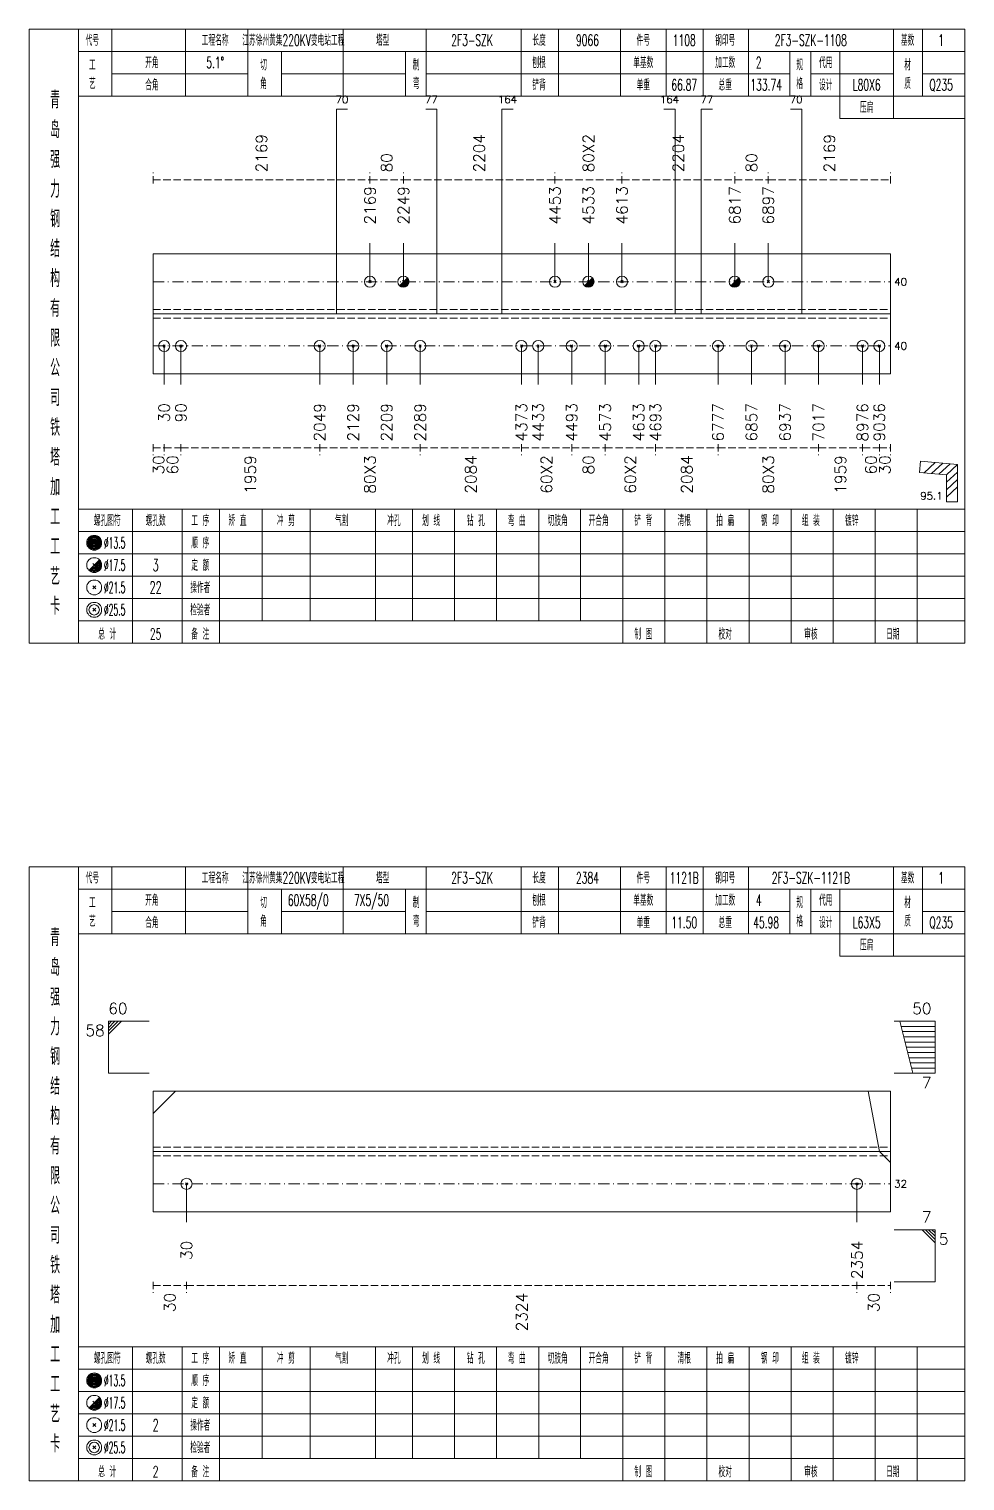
# Model space of a CAD drawing. Extents: x 0 to 4623, y -1159 to 4890.
# Drawn here: x 2191.6 to 2443, y -933.5 to -543.5 of the extents above; entities that cross this region are included whole.
import ezdxf
from ezdxf.enums import TextEntityAlignment as Align

# ---------------------------------------------------------------- set-up
doc = ezdxf.new("R2010")
doc.units = 0
doc.header["$MEASUREMENT"] = 0
doc.linetypes.add('一点画线', pattern=[5.2, 3, -1, 0.2, -1])
doc.linetypes.add('虚线', pattern=[2.75, 2, -0.75])
doc.layers.get('0').update_dxf_attribs({"linetype": 'CONTINUOUS', "lineweight": 25})
for name, color, linetype, lineweight in [('1', 7, 'CONTINUOUS', 25), ('2', 7, 'CONTINUOUS', 25), ('4', 7, 'CONTINUOUS', 25), ('5', 7, 'CONTINUOUS', 25)]:
    doc.layers.add(name, color=color, linetype=linetype, lineweight=lineweight)
doc.styles.get("Standard").update_dxf_attribs({"font": 'simplex.shx', "width": 0.7, "height": 3, "bigfont": 'gbhzfs.shx'})

# ---------------------------------------------------------------- blocks, each defined once
blk = doc.blocks.new('孔21.5')
at = {"layer": '5', "color": 7, "linetype": 'Continuous', "lineweight": 13}
for p, q in [((-0.2, -0.2), (0.2, 0.2)), ((-0.2, 0.2), (0.2, -0.2))]:
    blk.add_line(p, q, dxfattribs=at)
blk.add_circle((0, 0), 1, dxfattribs=at)
blk = doc.blocks.new('孔17.5')
at = {"layer": '5', "color": 7, "linetype": 'Continuous', "lineweight": 13}
for p, q in [((-0.707, -0.707), (0.707, 0.707)), ((-0.2, 0.2), (0.2, -0.2))]:
    blk.add_line(p, q, dxfattribs=at)
blk.add_circle((0, 0), 1, dxfattribs=at)
for radius in [0.9, 0.8, 0.7, 0.6, 0.5, 0.4, 0.3, 0.2, 0.1]:
    blk.add_arc((0, 0), radius, 225, 45, dxfattribs=at)

msp = doc.modelspace()

# ---------------------------------------------------------------- linework, layer by layer
at = {"color": 8, "linetype": '虚线', "lineweight": 9}
for p, q in [((2224.909, -585.011), (2224.909, -582.011)), ((2224.909, -584.011), (2283.182, -584.011)), ((2283.182, -585.011), (2283.182, -582.011)), ((2283.182, -585.011), (2283.182, -582.011)), ((2283.182, -584.011), (2292.182, -584.011)), ((2292.182, -585.011), (2292.182, -582.011)), ((2292.182, -585.011), (2292.182, -582.011)), ((2292.182, -584.011), (2332.878, -584.011)), ((2332.878, -585.011), (2332.878, -582.011)), ((2332.878, -585.011), (2332.878, -582.011)), ((2332.878, -584.011), (2350.878, -584.011)), ((2350.878, -585.011), (2350.878, -582.011)), ((2350.878, -585.011), (2350.878, -582.011)), ((2350.878, -584.011), (2381.184, -584.011)), ((2381.184, -585.011), (2381.184, -582.011)), ((2381.184, -585.011), (2381.184, -582.011)), ((2381.184, -584.011), (2390.184, -584.011)), ((2390.184, -585.011), (2390.184, -582.011)), ((2390.184, -585.011), (2390.184, -582.011)), ((2390.184, -584.011), (2423.009, -584.011)), ((2423.009, -585.011), (2423.009, -582.011)), ((2224.909, -655.011), (2224.909, -658.011)), ((2227.909, -655.011), (2227.909, -658.011)), ((2227.909, -655.011), (2227.909, -658.011)), ((2232.409, -655.011), (2232.409, -658.011)), ((2232.409, -655.011), (2232.409, -658.011)), ((2269.682, -655.011), (2269.682, -658.011)), ((2269.682, -655.011), (2269.682, -658.011)), ((2296.682, -655.011), (2296.682, -658.011)), ((2296.682, -655.011), (2296.682, -658.011)), ((2323.878, -655.011), (2323.878, -658.011)), ((2323.878, -655.011), (2323.878, -658.011)), ((2337.378, -655.011), (2337.378, -658.011)), ((2337.378, -655.011), (2337.378, -658.011)), ((2346.378, -655.011), (2346.378, -658.011)), ((2346.378, -655.011), (2346.378, -658.011)), ((2359.878, -655.011), (2359.878, -658.011)), ((2359.878, -655.011), (2359.878, -658.011)), ((2376.684, -655.011), (2376.684, -658.011)), ((2376.684, -655.011), (2376.684, -658.011)), ((2403.684, -655.011), (2403.684, -658.011)), ((2403.684, -655.011), (2403.684, -658.011)), ((2415.509, -655.011), (2415.509, -658.011)), ((2415.509, -655.011), (2415.509, -658.011)), ((2420.009, -655.011), (2420.009, -658.011)), ((2420.009, -655.011), (2420.009, -658.011)), ((2423.009, -655.011), (2423.009, -658.011)), ((2224.909, -656.011), (2227.909, -656.011)), ((2227.909, -656.011), (2232.409, -656.011)), ((2232.409, -656.011), (2269.682, -656.011)), ((2269.682, -656.011), (2296.682, -656.011)), ((2296.682, -656.011), (2323.878, -656.011)), ((2323.878, -656.011), (2337.378, -656.011)), ((2337.378, -656.011), (2346.378, -656.011)), ((2346.378, -656.011), (2359.878, -656.011)), ((2359.878, -656.011), (2376.684, -656.011)), ((2376.684, -656.011), (2403.684, -656.011)), ((2403.684, -656.011), (2415.509, -656.011)), ((2415.509, -656.011), (2420.009, -656.011)), ((2420.009, -656.011), (2423.009, -656.011)), ((2224.909, -880.011), (2224.909, -883.011)), ((2224.909, -881.011), (2233.909, -881.011)), ((2233.909, -880.011), (2233.909, -883.011)), ((2233.909, -880.011), (2233.909, -883.011)), ((2233.909, -881.011), (2414.009, -881.011)), ((2414.009, -880.011), (2414.009, -883.011)), ((2414.009, -880.011), (2414.009, -883.011)), ((2414.009, -881.011), (2423.009, -881.011)), ((2423.009, -880.011), (2423.009, -883.011))]:
    msp.add_line(p, q, dxfattribs=at)
at = {"color": 7, "linetype": 'Continuous', "lineweight": 18}
for p, q in [((2224.909, -603.886), (2224.909, -636.136)), ((2224.909, -603.886), (2423.009, -603.886)), ((2423.009, -603.886), (2423.009, -636.136)), ((2224.909, -620.011), (2423.009, -620.011)), ((2224.909, -828.82), (2224.909, -861.201)), ((2224.909, -828.82), (2423.009, -828.82)), ((2423.009, -828.82), (2423.009, -861.201)), ((2224.909, -845.011), (2423.009, -845.011))]:
    msp.add_line(p, q, dxfattribs=at)
at = {"color": 7, "linetype": 'Continuous', "lineweight": 13}
for p, q in [((2283.182, -611.386), (2283.182, -601.011)), ((2292.182, -611.386), (2292.182, -601.011)), ((2332.878, -611.386), (2332.878, -601.011)), ((2341.878, -611.386), (2341.878, -601.011)), ((2350.878, -611.386), (2350.878, -601.011)), ((2381.184, -611.386), (2381.184, -601.011)), ((2390.184, -611.386), (2390.184, -601.011)), ((2227.909, -628.636), (2227.909, -639.011)), ((2232.409, -628.636), (2232.409, -639.011)), ((2269.682, -628.636), (2269.682, -639.011)), ((2278.682, -628.636), (2278.682, -639.011)), ((2287.682, -628.636), (2287.682, -639.011)), ((2296.682, -628.636), (2296.682, -639.011)), ((2323.878, -628.636), (2323.878, -639.011)), ((2328.378, -628.636), (2328.378, -639.011)), ((2337.378, -628.636), (2337.378, -639.011)), ((2346.378, -628.636), (2346.378, -639.011)), ((2355.378, -628.636), (2355.378, -639.011)), ((2359.878, -628.636), (2359.878, -639.011)), ((2376.684, -628.636), (2376.684, -639.011)), ((2385.684, -628.636), (2385.684, -639.011)), ((2394.684, -628.636), (2394.684, -639.011)), ((2403.684, -628.636), (2403.684, -639.011)), ((2415.509, -628.636), (2415.509, -639.011)), ((2420.009, -628.636), (2420.009, -639.011)), ((2212.909, -810.011), (2223.909, -810.011)), ((2212.909, -824.011), (2212.909, -810.011)), ((2213.784, -810.011), (2212.909, -810.886)), ((2214.659, -810.011), (2212.909, -811.761)), ((2215.534, -810.011), (2212.909, -812.636)), ((2216.409, -810.011), (2212.909, -813.511)), ((2435.009, -810.011), (2424.009, -810.011)), ((2429.009, -824.011), (2425.509, -810.011)), ((2435.009, -824.011), (2435.009, -810.011)), ((2435.009, -811.411), (2425.859, -811.411)), ((2435.009, -812.811), (2426.209, -812.811)), ((2435.009, -814.211), (2426.559, -814.211)), ((2435.009, -815.611), (2426.909, -815.611)), ((2435.009, -817.011), (2427.259, -817.011)), ((2435.009, -818.411), (2427.609, -818.411)), ((2435.009, -819.811), (2427.959, -819.811)), ((2435.009, -821.211), (2428.309, -821.211)), ((2435.009, -822.611), (2428.659, -822.611)), ((2212.909, -824.011), (2223.909, -824.011)), ((2435.009, -824.011), (2424.009, -824.011)), ((2224.909, -834.82), (2230.909, -828.82)), ((2420.009, -845.011), (2417.009, -828.82)), ((2423.009, -848.011), (2420.009, -845.011)), ((2233.909, -853.701), (2233.909, -864.011)), ((2414.009, -853.701), (2414.009, -864.011)), ((2435.009, -866.011), (2424.009, -866.011)), ((2431.509, -866.011), (2435.009, -869.511)), ((2432.384, -866.011), (2435.009, -868.636)), ((2433.259, -866.011), (2435.009, -867.761)), ((2434.134, -866.011), (2435.009, -866.886)), ((2435.009, -866.011), (2435.009, -880.011)), ((2435.009, -880.011), (2424.009, -880.011))]:
    msp.add_line(p, q, dxfattribs=at)
at = {"color": 3, "linetype": '一点画线', "lineweight": 13}
for p, q in [((2224.909, -611.386), (2423.009, -611.386)), ((2224.909, -628.636), (2423.009, -628.636)), ((2224.909, -853.701), (2423.009, -853.701))]:
    msp.add_line(p, q, dxfattribs=at)
at = {"color": 1, "linetype": '虚线', "lineweight": 18}
for p, q in [((2224.909, -618.886), (2423.009, -618.886)), ((2224.909, -621.136), (2423.009, -621.136)), ((2224.909, -843.82), (2423.009, -843.82)), ((2224.909, -846.201), (2423.009, -846.201))]:
    msp.add_line(p, q, dxfattribs=at)
at = {"layer": '1', "color": 7, "linetype": 'Continuous', "lineweight": 18}
for p, q in [((2224.909, -636.136), (2423.009, -636.136)), ((2224.909, -861.201), (2423.009, -861.201))]:
    msp.add_line(p, q, dxfattribs=at)
at = {"layer": '2', "color": 7, "linetype": 'Continuous', "lineweight": 13}
for p, q in [((2274.182, -620.011), (2274.182, -565.011)), ((2274.182, -565.011), (2277.182, -565.011)), ((2301.182, -565.011), (2298.182, -565.011)), ((2301.182, -620.011), (2301.182, -565.011)), ((2318.628, -620.011), (2318.628, -565.011)), ((2318.628, -565.011), (2321.628, -565.011)), ((2365.128, -565.011), (2362.128, -565.011)), ((2365.128, -620.011), (2365.128, -565.011)), ((2372.184, -620.011), (2372.184, -565.011)), ((2372.184, -565.011), (2375.184, -565.011)), ((2399.184, -565.011), (2396.184, -565.011)), ((2399.184, -620.011), (2399.184, -565.011)), ((2431.049, -659.622), (2430.782, -662.61)), ((2430.782, -662.61), (2438.009, -663.255)), ((2441.009, -660.511), (2431.049, -659.622)), ((2432.033, -662.722), (2435.033, -659.978)), ((2434.025, -662.899), (2437.025, -660.155)), ((2436.017, -663.077), (2439.017, -660.333)), ((2438.009, -663.255), (2441.009, -660.511)), ((2438.009, -665.255), (2441.009, -662.511)), ((2441.009, -670.511), (2441.009, -660.511)), ((2438.009, -663.255), (2438.009, -670.511)), ((2438.009, -667.255), (2441.009, -664.511)), ((2438.009, -669.255), (2441.009, -666.511)), ((2438.009, -670.511), (2441.009, -670.511))]:
    msp.add_line(p, q, dxfattribs=at)
at = {"layer": '4', "color": 1, "linetype": 'Continuous', "lineweight": 18}
for p, q in [((2204.909, -708.511), (2204.909, -543.511)), ((2213.809, -561.511), (2213.809, -543.511)), ((2233.609, -561.511), (2233.609, -543.511)), ((2250.409, -561.511), (2250.409, -543.511)), ((2276.009, -561.511), (2276.009, -543.511)), ((2298.309, -561.511), (2298.309, -543.511)), ((2323.809, -561.511), (2323.809, -543.511)), ((2333.809, -561.511), (2333.809, -543.511)), ((2350.509, -561.511), (2350.509, -543.511)), ((2362.709, -561.511), (2362.709, -543.511)), ((2372.709, -561.511), (2372.709, -543.511)), ((2384.909, -561.511), (2384.909, -543.511)), ((2423.809, -567.511), (2423.809, -543.511)), ((2431.609, -561.511), (2431.609, -543.511)), ((2204.909, -549.511), (2443.009, -549.511)), ((2259.409, -561.511), (2259.409, -549.511)), ((2292.709, -561.511), (2292.709, -549.511)), ((2396.009, -561.511), (2396.009, -549.511)), ((2401.609, -561.511), (2401.609, -549.511)), ((2409.409, -567.511), (2409.409, -549.511)), ((2213.809, -555.511), (2250.409, -555.511)), ((2259.409, -555.511), (2292.709, -555.511)), ((2298.309, -555.511), (2396.009, -555.511)), ((2401.609, -555.511), (2423.809, -555.511)), ((2431.609, -555.511), (2443.009, -555.511)), ((2204.909, -561.511), (2443.009, -561.511)), ((2409.409, -567.511), (2443.009, -567.511)), ((2204.909, -672.511), (2443.009, -672.511)), ((2219.409, -708.511), (2219.409, -672.511)), ((2232.709, -708.511), (2232.709, -672.511)), ((2242.809, -708.511), (2242.809, -672.511)), ((2254.209, -702.511), (2254.209, -672.511)), ((2267.109, -702.511), (2267.109, -672.511)), ((2284.709, -702.511), (2284.709, -672.511)), ((2294.609, -702.511), (2294.609, -672.511)), ((2305.909, -702.511), (2305.909, -672.511)), ((2317.209, -702.511), (2317.209, -672.511)), ((2328.509, -702.511), (2328.509, -672.511)), ((2339.709, -702.511), (2339.709, -672.511)), ((2351.109, -702.511), (2351.109, -672.511)), ((2362.409, -702.511), (2362.409, -672.511)), ((2373.709, -702.511), (2373.709, -672.511)), ((2385.009, -702.511), (2385.009, -672.511)), ((2396.309, -702.511), (2396.309, -672.511)), ((2407.609, -702.511), (2407.609, -672.511)), ((2418.909, -702.511), (2418.909, -672.511)), ((2430.209, -702.511), (2430.209, -672.511)), ((2204.909, -678.511), (2443.009, -678.511)), ((2204.909, -684.511), (2443.009, -684.511)), ((2204.909, -690.511), (2443.009, -690.511)), ((2204.909, -696.511), (2443.009, -696.511)), ((2204.909, -702.511), (2443.009, -702.511)), ((2351.109, -708.511), (2351.109, -702.511)), ((2362.409, -708.511), (2362.409, -702.511)), ((2373.709, -708.511), (2373.709, -702.511)), ((2385.009, -708.511), (2385.009, -702.511)), ((2396.309, -708.511), (2396.309, -702.511)), ((2407.609, -708.511), (2407.609, -702.511)), ((2418.909, -708.511), (2418.909, -702.511)), ((2430.209, -708.511), (2430.209, -702.511)), ((2204.909, -933.511), (2204.909, -768.511)), ((2213.809, -786.511), (2213.809, -768.511)), ((2233.609, -786.511), (2233.609, -768.511)), ((2250.409, -786.511), (2250.409, -768.511)), ((2276.009, -786.511), (2276.009, -768.511)), ((2298.309, -786.511), (2298.309, -768.511)), ((2323.809, -786.511), (2323.809, -768.511)), ((2333.809, -786.511), (2333.809, -768.511)), ((2350.509, -786.511), (2350.509, -768.511)), ((2362.709, -786.511), (2362.709, -768.511)), ((2372.709, -786.511), (2372.709, -768.511)), ((2384.909, -786.511), (2384.909, -768.511)), ((2423.809, -792.511), (2423.809, -768.511)), ((2431.609, -786.511), (2431.609, -768.511)), ((2204.909, -774.511), (2443.009, -774.511)), ((2259.409, -786.511), (2259.409, -774.511)), ((2292.709, -786.511), (2292.709, -774.511)), ((2396.009, -786.511), (2396.009, -774.511)), ((2401.609, -786.511), (2401.609, -774.511)), ((2409.409, -792.511), (2409.409, -774.511)), ((2213.809, -780.511), (2250.409, -780.511)), ((2259.409, -780.511), (2292.709, -780.511)), ((2298.309, -780.511), (2396.009, -780.511)), ((2401.609, -780.511), (2423.809, -780.511)), ((2431.609, -780.511), (2443.009, -780.511)), ((2204.909, -786.511), (2443.009, -786.511)), ((2409.409, -792.511), (2443.009, -792.511)), ((2204.909, -897.511), (2443.009, -897.511)), ((2219.409, -933.511), (2219.409, -897.511)), ((2232.709, -933.511), (2232.709, -897.511)), ((2242.809, -933.511), (2242.809, -897.511)), ((2254.209, -927.511), (2254.209, -897.511)), ((2267.109, -927.511), (2267.109, -897.511)), ((2284.709, -927.511), (2284.709, -897.511)), ((2294.609, -927.511), (2294.609, -897.511)), ((2305.909, -927.511), (2305.909, -897.511)), ((2317.209, -927.511), (2317.209, -897.511)), ((2328.509, -927.511), (2328.509, -897.511)), ((2339.709, -927.511), (2339.709, -897.511)), ((2351.109, -927.511), (2351.109, -897.511)), ((2362.409, -927.511), (2362.409, -897.511)), ((2373.709, -927.511), (2373.709, -897.511)), ((2385.009, -927.511), (2385.009, -897.511)), ((2396.309, -927.511), (2396.309, -897.511)), ((2407.609, -927.511), (2407.609, -897.511)), ((2418.909, -927.511), (2418.909, -897.511)), ((2430.209, -927.511), (2430.209, -897.511)), ((2204.909, -903.511), (2443.009, -903.511)), ((2204.909, -909.511), (2443.009, -909.511)), ((2204.909, -915.511), (2443.009, -915.511)), ((2204.909, -921.511), (2443.009, -921.511)), ((2204.909, -927.511), (2443.009, -927.511)), ((2351.109, -933.511), (2351.109, -927.511)), ((2362.409, -933.511), (2362.409, -927.511)), ((2373.709, -933.511), (2373.709, -927.511)), ((2385.009, -933.511), (2385.009, -927.511)), ((2396.309, -933.511), (2396.309, -927.511)), ((2407.609, -933.511), (2407.609, -927.511)), ((2418.909, -933.511), (2418.909, -927.511)), ((2430.209, -933.511), (2430.209, -927.511))]:
    msp.add_line(p, q, dxfattribs=at)
at = {"layer": '4', "color": 7, "linetype": 'Continuous', "lineweight": 13}
for p, q in [((2208.909, -681.711), (2209.309, -681.311)), ((2209.309, -681.711), (2208.909, -681.311)), ((2207.695, -688.925), (2210.523, -686.097)), ((2208.709, -687.111), (2209.509, -687.911)), ((2208.709, -693.911), (2209.509, -693.111)), ((2208.709, -693.111), (2209.509, -693.911)), ((2208.709, -699.911), (2209.509, -699.111)), ((2208.709, -699.111), (2209.509, -699.911)), ((2208.909, -906.711), (2209.309, -906.311)), ((2209.309, -906.711), (2208.909, -906.311)), ((2207.695, -913.925), (2210.523, -911.097)), ((2208.709, -912.111), (2209.509, -912.911)), ((2208.709, -918.911), (2209.509, -918.111)), ((2208.709, -918.111), (2209.509, -918.911)), ((2208.709, -924.911), (2209.509, -924.111)), ((2208.709, -924.111), (2209.509, -924.911))]:
    msp.add_line(p, q, dxfattribs=at)
at = {"layer": '4', "color": 1, "linetype": 'Continuous', "lineweight": 18}
for points in [[(2191.609, -543.511), (2191.609, -708.511), (2443.009, -708.511), (2443.009, -543.511)], [(2191.609, -768.511), (2191.609, -933.511), (2443.009, -933.511), (2443.009, -768.511)]]:
    msp.add_lwpolyline(points, close=True, dxfattribs=at)
at = {"layer": '4', "color": 7, "linetype": 'Continuous', "lineweight": 13}
for centre, radius in [((2209.109, -681.511), 2), ((2209.109, -681.511), 1.8), ((2209.109, -681.511), 1.6), ((2209.109, -681.511), 1.4), ((2209.109, -681.511), 1.2), ((2209.109, -681.511), 1), ((2209.109, -681.511), 0.8), ((2209.109, -681.511), 0.6), ((2209.109, -681.511), 0.4), ((2209.109, -681.511), 0.2), ((2209.109, -687.511), 2), ((2209.109, -693.511), 2), ((2209.109, -699.511), 2), ((2209.109, -699.511), 1.4), ((2209.109, -906.511), 2), ((2209.109, -906.511), 1.8), ((2209.109, -906.511), 1.6), ((2209.109, -906.511), 1.4), ((2209.109, -906.511), 1.2), ((2209.109, -906.511), 1), ((2209.109, -906.511), 0.8), ((2209.109, -906.511), 0.6), ((2209.109, -906.511), 0.4), ((2209.109, -906.511), 0.2), ((2209.109, -912.511), 2), ((2209.109, -918.511), 2), ((2209.109, -924.511), 2), ((2209.109, -924.511), 1.4)]:
    msp.add_circle(centre, radius, dxfattribs=at)
for centre, radius in [((2209.109, -687.511), 1.8), ((2209.109, -687.511), 1.6), ((2209.109, -687.511), 1.4), ((2209.109, -687.511), 1.2), ((2209.109, -687.511), 1), ((2209.109, -687.511), 0.8), ((2209.109, -687.511), 0.6), ((2209.109, -687.511), 0.4), ((2209.109, -687.511), 0.2), ((2209.109, -912.511), 1.8), ((2209.109, -912.511), 1.6), ((2209.109, -912.511), 1.4), ((2209.109, -912.511), 1.2), ((2209.109, -912.511), 1), ((2209.109, -912.511), 0.8), ((2209.109, -912.511), 0.6), ((2209.109, -912.511), 0.4), ((2209.109, -912.511), 0.2)]:
    msp.add_arc(centre, radius, 225, 45, dxfattribs=at)

# ---------------------------------------------------------------- block references
at = {"color": 7, "linetype": 'Continuous', "lineweight": 13, "xscale": 1.5, "yscale": 1.5, "zscale": 1.5}
for name, p in [('孔21.5', (2283.182, -611.386)), ('孔17.5', (2292.182, -611.386)), ('孔21.5', (2332.878, -611.386)), ('孔17.5', (2341.878, -611.386)), ('孔21.5', (2350.878, -611.386)), ('孔17.5', (2381.184, -611.386)), ('孔21.5', (2390.184, -611.386))]:
    msp.add_blockref(name, p, dxfattribs=at)
at = {"layer": '1', "color": 7, "linetype": 'Continuous', "lineweight": 13, "xscale": 1.5, "yscale": 1.5, "zscale": 1.5}
for p in [(2227.909, -628.636), (2232.409, -628.636), (2269.682, -628.636), (2278.682, -628.636), (2287.682, -628.636), (2296.682, -628.636), (2323.878, -628.636), (2328.378, -628.636), (2337.378, -628.636), (2346.378, -628.636), (2355.378, -628.636), (2359.878, -628.636), (2376.684, -628.636), (2385.684, -628.636), (2394.684, -628.636), (2403.684, -628.636), (2415.509, -628.636), (2420.009, -628.636), (2233.909, -853.701), (2414.009, -853.701)]:
    msp.add_blockref('孔21.5', p, dxfattribs=at)

# ---------------------------------------------------------------- texts
at = {"color": 8, "linetype": 'Continuous', "lineweight": 9}
for s, p in [('2169', (2254.045, -582.011)), ('2204', (2312.53, -582.011)), ('80X2', (2341.878, -582.011)), ('2204', (2366.031, -582.011)), ('2169', (2406.597, -582.011)), ('80', (2287.682, -582.011)), ('80', (2385.684, -582.011))]:
    msp.add_text(s, height=3, rotation=90, dxfattribs=at).set_placement(p, align=Align.MIDDLE_LEFT)
at = {"color": 7, "linetype": 'Continuous', "lineweight": 13}
for s, p in [('2169', (2283.182, -596.011)), ('2249', (2292.182, -596.011)), ('4453', (2332.878, -596.011)), ('4533', (2341.878, -596.011)), ('4613', (2350.878, -596.011)), ('6817', (2381.184, -596.011)), ('6897', (2390.184, -596.011))]:
    msp.add_text(s, height=3, rotation=90, dxfattribs=at).set_placement(p, align=Align.MIDDLE_LEFT)
for s, p in [('40', (2424.009, -611.386)), ('40', (2424.009, -628.636)), ('32', (2424.009, -853.701))]:
    msp.add_text(s, height=2, dxfattribs=at).set_placement(p, align=Align.MIDDLE_LEFT)
at = {"color": 8, "linetype": 'Continuous', "lineweight": 9}
for s, p in [('30', (2226.409, -658.011)), ('60', (2230.159, -658.011)), ('1959', (2251.045, -658.011)), ('80X3', (2283.182, -658.011)), ('2084', (2310.28, -658.011)), ('60X2', (2330.628, -658.011)), ('80', (2341.878, -658.011)), ('60X2', (2353.128, -658.011)), ('2084', (2368.281, -658.011)), ('80X3', (2390.184, -658.011)), ('1959', (2409.597, -658.011)), ('60', (2417.759, -658.011)), ('30', (2421.509, -658.011)), ('30', (2229.409, -883.011)), ('2324', (2323.959, -883.011)), ('30', (2418.509, -883.011))]:
    msp.add_text(s, height=3, rotation=90, dxfattribs=at).set_placement(p, align=Align.MIDDLE_RIGHT)
at = {"color": 7, "linetype": 'Continuous', "lineweight": 13}
msp.add_text('60', height=3, dxfattribs=at).set_placement((2212.909, -809.011), align=Align.BOTTOM_LEFT)
for s, p in [('50', (2434.009, -809.011)), ('7', (2434.009, -865.011))]:
    msp.add_text(s, height=3, dxfattribs=at).set_placement(p, align=Align.BOTTOM_RIGHT)
for s, p in [('58', (2211.909, -811.011)), ('7', (2434.009, -825.011))]:
    msp.add_text(s, height=3, dxfattribs=at).set_placement(p, align=Align.TOP_RIGHT)
msp.add_text('5', height=3, dxfattribs=at).set_placement((2436.009, -867.011), align=Align.TOP_LEFT)
at = {"layer": '1', "color": 7, "linetype": 'Continuous', "lineweight": 13}
for s, p in [('30', (2227.909, -644.011)), ('90', (2232.409, -644.011)), ('2049', (2269.682, -644.011)), ('2129', (2278.682, -644.011)), ('2209', (2287.682, -644.011)), ('2289', (2296.682, -644.011)), ('4373', (2323.878, -644.011)), ('4433', (2328.378, -644.011)), ('4493', (2337.378, -644.011)), ('4573', (2346.378, -644.011)), ('4633', (2355.378, -644.011)), ('4693', (2359.878, -644.011)), ('6777', (2376.684, -644.011)), ('6857', (2385.684, -644.011)), ('6937', (2394.684, -644.011)), ('7017', (2403.684, -644.011)), ('8976', (2415.509, -644.011)), ('9036', (2420.009, -644.011)), ('30', (2233.909, -869.011)), ('2354', (2414.009, -869.011))]:
    msp.add_text(s, height=3, rotation=90, dxfattribs=at).set_placement(p, align=Align.MIDDLE_RIGHT)
at = {"layer": '2', "color": 7, "linetype": 'Continuous', "lineweight": 13}
for s, p in [('70', (2275.682, -564.011)), ('77', (2299.682, -564.011)), ('164', (2320.128, -564.011)), ('164', (2363.628, -564.011)), ('77', (2373.684, -564.011)), ('70', (2397.684, -564.011))]:
    msp.add_text(s, height=2, dxfattribs=at).set_placement(p, align=Align.BOTTOM_CENTER)
msp.add_text('95.1', height=2, dxfattribs=at).set_placement((2437.009, -670.511), align=Align.BOTTOM_RIGHT)
at = {"layer": '4', "color": 1, "linetype": 'Continuous', "lineweight": 13}
for s, height, width, p in [('代号', 3, 0.6, (2208.609, -546.511)), ('工程名称', 3, 0.6, (2241.609, -546.511)), ('江苏徐州黄集220KV变电站工程', 3, 0.6, (2262.609, -546.511)), ('塔型', 3, 0.6, (2286.609, -546.511)), ('2F3-SZK', 3, 0.6, (2310.609, -546.511)), ('长度', 3, 0.6, (2328.609, -546.511)), ('9066', 3, 0.6, (2341.609, -546.511)), ('件号', 3, 0.6, (2356.609, -546.511)), ('1108', 3, 0.6, (2367.609, -546.511)), ('钢印号', 3, 0.6, (2378.609, -546.511)), ('2F3-SZK-1108', 3, 0.6, (2401.609, -546.511)), ('基数', 3, 0.6, (2427.609, -546.511)), ('1', 3, 0.6, (2436.609, -546.511)), ('工', 3, 0.6, (2208.609, -553.111)), ('开角', 3, 0.6, (2224.609, -552.511)), ('5.1%%d', 3, 0.6, (2241.609, -552.511)), ('切', 3, 0.6, (2254.609, -553.111)), ('制', 3, 0.6, (2295.609, -553.111)), ('刨根', 3, 0.6, (2328.609, -552.511)), ('单基数', 3, 0.6, (2356.609, -552.511)), ('加工数', 3, 0.6, (2378.609, -552.511)), ('2', 3, 0.6, (2387.609, -552.511)), ('规', 3, 0.6, (2398.609, -553.111)), ('代用', 3, 0.6, (2405.609, -552.511)), ('材', 3, 0.6, (2427.609, -553.111)), ('艺', 3, 0.6, (2208.609, -558.111)), ('合角', 3, 0.6, (2224.609, -558.511)), ('角', 3, 0.6, (2254.609, -558.111)), ('弯', 3, 0.6, (2295.609, -558.111)), ('铲背', 3, 0.6, (2328.609, -558.511)), ('单重', 3, 0.6, (2356.609, -558.511)), ('66.87', 3, 0.6, (2367.609, -558.511)), ('总重', 3, 0.6, (2378.609, -558.511)), ('133.74', 3, 0.6, (2389.609, -558.511)), ('格', 3, 0.6, (2398.609, -558.111)), ('设计', 3, 0.6, (2405.609, -558.511)), ('L80X6', 3, 0.6, (2416.609, -558.511)), ('质', 3, 0.6, (2427.609, -558.111)), ('Q235', 3, 0.6, (2436.609, -558.511)), ('青', 4.6, 0.8, (2198.609, -562.511)), ('压扁', 3, 0.6, (2416.609, -564.511)), ('岛', 4.6, 0.8, (2198.609, -570.511)), ('强', 4.6, 0.8, (2198.609, -578.511)), ('力', 4.6, 0.8, (2198.609, -586.511)), ('钢', 4.6, 0.8, (2198.609, -594.511)), ('结', 4.6, 0.8, (2198.609, -602.511)), ('构', 4.6, 0.8, (2198.609, -610.511)), ('有', 4.6, 0.8, (2198.609, -618.511)), ('限', 4.6, 0.8, (2198.609, -626.511)), ('公', 4.6, 0.8, (2198.609, -634.511)), ('司', 4.6, 0.8, (2198.609, -642.511)), ('铁', 4.6, 0.8, (2198.609, -650.511)), ('塔', 4.6, 0.8, (2198.609, -658.511)), ('加', 4.6, 0.8, (2198.609, -666.511)), ('工', 4.6, 0.8, (2198.609, -674.511)), ('螺孔图符', 3, 0.6, (2212.609, -675.511)), ('螺孔数', 3, 0.6, (2225.609, -675.511)), ('工 序', 3, 0.6, (2237.609, -675.511)), ('矫 直', 3, 0.6, (2247.609, -675.511)), ('冲 剪', 3, 0.6, (2260.609, -675.511)), ('气割', 3, 0.6, (2275.609, -675.511)), ('冲孔', 3, 0.6, (2289.609, -675.511)), ('划 线', 3, 0.6, (2299.609, -675.511)), ('钻 孔', 3, 0.6, (2311.609, -675.511)), ('弯 曲', 3, 0.6, (2322.609, -675.511)), ('切肢角', 3, 0.6, (2333.609, -675.511)), ('开合角', 3, 0.6, (2344.609, -675.511)), ('铲 背', 3, 0.6, (2356.609, -675.511)), ('清根', 3, 0.6, (2367.609, -675.511)), ('拍 扁', 3, 0.6, (2378.609, -675.511)), ('钢 印', 3, 0.6, (2390.609, -675.511)), ('组 装', 3, 0.6, (2401.609, -675.511)), ('镀锌', 3, 0.6, (2412.609, -675.511)), ('工', 4.6, 0.8, (2198.609, -682.511)), ('%%C13.5', 3, 0.5, (2214.609, -681.511)), ('顺 序', 3, 0.6, (2237.609, -681.511)), ('%%C17.5', 3, 0.5, (2214.609, -687.511)), ('3', 3.2, 0.6, (2225.609, -687.511)), ('定 额', 3, 0.6, (2237.609, -687.511)), ('艺', 4.6, 0.8, (2198.609, -690.511)), ('%%C21.5', 3, 0.5, (2214.609, -693.511)), ('22', 3.2, 0.6, (2225.609, -693.511)), ('操作者', 3, 0.6, (2237.609, -693.511)), ('卡', 4.6, 0.8, (2198.609, -698.511)), ('%%C25.5', 3, 0.5, (2214.609, -699.511)), ('检验者', 3, 0.6, (2237.609, -699.511)), ('总 计', 3, 0.6, (2212.609, -706.011)), ('25', 3, 0.6, (2225.609, -706.011)), ('备 注', 3, 0.6, (2237.609, -706.011)), ('制 图', 3, 0.6, (2356.609, -706.011)), ('校对', 3, 0.6, (2378.609, -706.011)), ('审核', 3, 0.6, (2401.609, -706.011)), ('日期', 3, 0.6, (2423.609, -706.011)), ('代号', 3, 0.6, (2208.609, -771.511)), ('工程名称', 3, 0.6, (2241.609, -771.511)), ('江苏徐州黄集220KV变电站工程', 3, 0.6, (2262.609, -771.511)), ('塔型', 3, 0.6, (2286.609, -771.511)), ('2F3-SZK', 3, 0.6, (2310.609, -771.511)), ('长度', 3, 0.6, (2328.609, -771.511)), ('2384', 3, 0.6, (2341.609, -771.511)), ('件号', 3, 0.6, (2356.609, -771.511)), ('1121B', 3, 0.6, (2367.609, -771.511)), ('钢印号', 3, 0.6, (2378.609, -771.511)), ('2F3-SZK-1121B', 3, 0.6, (2401.609, -771.511)), ('基数', 3, 0.6, (2427.609, -771.511)), ('1', 3, 0.6, (2436.609, -771.511)), ('开角', 3, 0.6, (2224.609, -777.511)), ('60X58/0', 3, 0.6, (2266.609, -777.511)), ('7X5/50', 3, 0.6, (2283.609, -777.511)), ('刨根', 3, 0.6, (2328.609, -777.511)), ('单基数', 3, 0.6, (2356.609, -777.511)), ('加工数', 3, 0.6, (2378.609, -777.511)), ('4', 3, 0.6, (2387.609, -777.511)), ('代用', 3, 0.6, (2405.609, -777.511)), ('工', 3, 0.6, (2208.609, -778.111)), ('切', 3, 0.6, (2254.609, -778.111)), ('制', 3, 0.6, (2295.609, -778.111)), ('规', 3, 0.6, (2398.609, -778.111)), ('材', 3, 0.6, (2427.609, -778.111)), ('艺', 3, 0.6, (2208.609, -783.111)), ('合角', 3, 0.6, (2224.609, -783.511)), ('角', 3, 0.6, (2254.609, -783.111)), ('弯', 3, 0.6, (2295.609, -783.111)), ('铲背', 3, 0.6, (2328.609, -783.511)), ('单重', 3, 0.6, (2356.609, -783.511)), ('11.50', 3, 0.6, (2367.609, -783.511)), ('总重', 3, 0.6, (2378.609, -783.511)), ('45.98', 3, 0.6, (2389.609, -783.511)), ('格', 3, 0.6, (2398.609, -783.111)), ('设计', 3, 0.6, (2405.609, -783.511)), ('L63X5', 3, 0.6, (2416.609, -783.511)), ('质', 3, 0.6, (2427.609, -783.111)), ('Q235', 3, 0.6, (2436.609, -783.511)), ('青', 4.6, 0.8, (2198.609, -787.511)), ('压扁', 3, 0.6, (2416.609, -789.511)), ('岛', 4.6, 0.8, (2198.609, -795.511)), ('强', 4.6, 0.8, (2198.609, -803.511)), ('力', 4.6, 0.8, (2198.609, -811.511)), ('钢', 4.6, 0.8, (2198.609, -819.511)), ('结', 4.6, 0.8, (2198.609, -827.511)), ('构', 4.6, 0.8, (2198.609, -835.511)), ('有', 4.6, 0.8, (2198.609, -843.511)), ('限', 4.6, 0.8, (2198.609, -851.511)), ('公', 4.6, 0.8, (2198.609, -859.511)), ('司', 4.6, 0.8, (2198.609, -867.511)), ('铁', 4.6, 0.8, (2198.609, -875.511)), ('塔', 4.6, 0.8, (2198.609, -883.511)), ('加', 4.6, 0.8, (2198.609, -891.511)), ('工', 4.6, 0.8, (2198.609, -899.511)), ('螺孔图符', 3, 0.6, (2212.609, -900.511)), ('螺孔数', 3, 0.6, (2225.609, -900.511)), ('工 序', 3, 0.6, (2237.609, -900.511)), ('矫 直', 3, 0.6, (2247.609, -900.511)), ('冲 剪', 3, 0.6, (2260.609, -900.511)), ('气割', 3, 0.6, (2275.609, -900.511)), ('冲孔', 3, 0.6, (2289.609, -900.511)), ('划 线', 3, 0.6, (2299.609, -900.511)), ('钻 孔', 3, 0.6, (2311.609, -900.511)), ('弯 曲', 3, 0.6, (2322.609, -900.511)), ('切肢角', 3, 0.6, (2333.609, -900.511)), ('开合角', 3, 0.6, (2344.609, -900.511)), ('铲 背', 3, 0.6, (2356.609, -900.511)), ('清根', 3, 0.6, (2367.609, -900.511)), ('拍 扁', 3, 0.6, (2378.609, -900.511)), ('钢 印', 3, 0.6, (2390.609, -900.511)), ('组 装', 3, 0.6, (2401.609, -900.511)), ('镀锌', 3, 0.6, (2412.609, -900.511)), ('顺 序', 3, 0.6, (2237.609, -906.511)), ('工', 4.6, 0.8, (2198.609, -907.511)), ('%%C13.5', 3, 0.5, (2214.609, -906.511)), ('%%C17.5', 3, 0.5, (2214.609, -912.511)), ('定 额', 3, 0.6, (2237.609, -912.511)), ('艺', 4.6, 0.8, (2198.609, -915.511)), ('%%C21.5', 3, 0.5, (2214.609, -918.511)), ('2', 3.2, 0.6, (2225.609, -918.511)), ('操作者', 3, 0.6, (2237.609, -918.511)), ('卡', 4.6, 0.8, (2198.609, -923.511)), ('%%C25.5', 3, 0.5, (2214.609, -924.511)), ('检验者', 3, 0.6, (2237.609, -924.511)), ('总 计', 3, 0.6, (2212.609, -931.011)), ('2', 3, 0.6, (2225.609, -931.011)), ('备 注', 3, 0.6, (2237.609, -931.011)), ('制 图', 3, 0.6, (2356.609, -931.011)), ('校对', 3, 0.6, (2378.609, -931.011)), ('审核', 3, 0.6, (2401.609, -931.011)), ('日期', 3, 0.6, (2423.609, -931.011))]:
    msp.add_text(s, height=height, dxfattribs=dict(at, width=width)).set_placement(p, align=Align.MIDDLE_CENTER)

doc.saveas('drawing.dxf')
